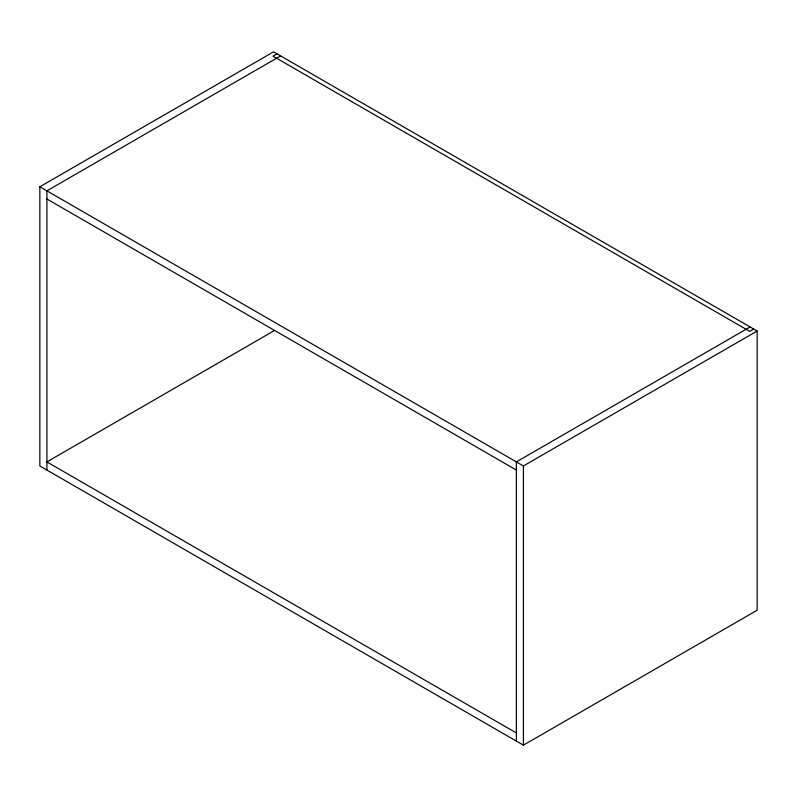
<?xml version="1.0" encoding="UTF-8"?>
<svg xmlns="http://www.w3.org/2000/svg" width="797" height="797" viewBox="0 0 797 797"><rect width="100%" height="100%" fill="white"/><g stroke="black" fill="none" stroke-linecap="round" stroke-linejoin="round"><path stroke-width="1.2" d="M39.85 186.777L273.58 51.835L757.15 331.024L757.15 610.223L523.42 745.165L39.85 465.976L39.85 186.777L523.42 465.966L757.15 331.024M276.997 53.817L272.972 56.139L749.698 331.373L753.723 329.051M280.634 55.91L46.903 190.852L46.903 470.041M274.447 330.536L46.903 461.901L516.366 732.951M750.097 326.959L516.366 461.901L516.366 741.09M46.903 198.991L516.366 470.041M523.42 465.966L523.42 745.165"/></g></svg>
